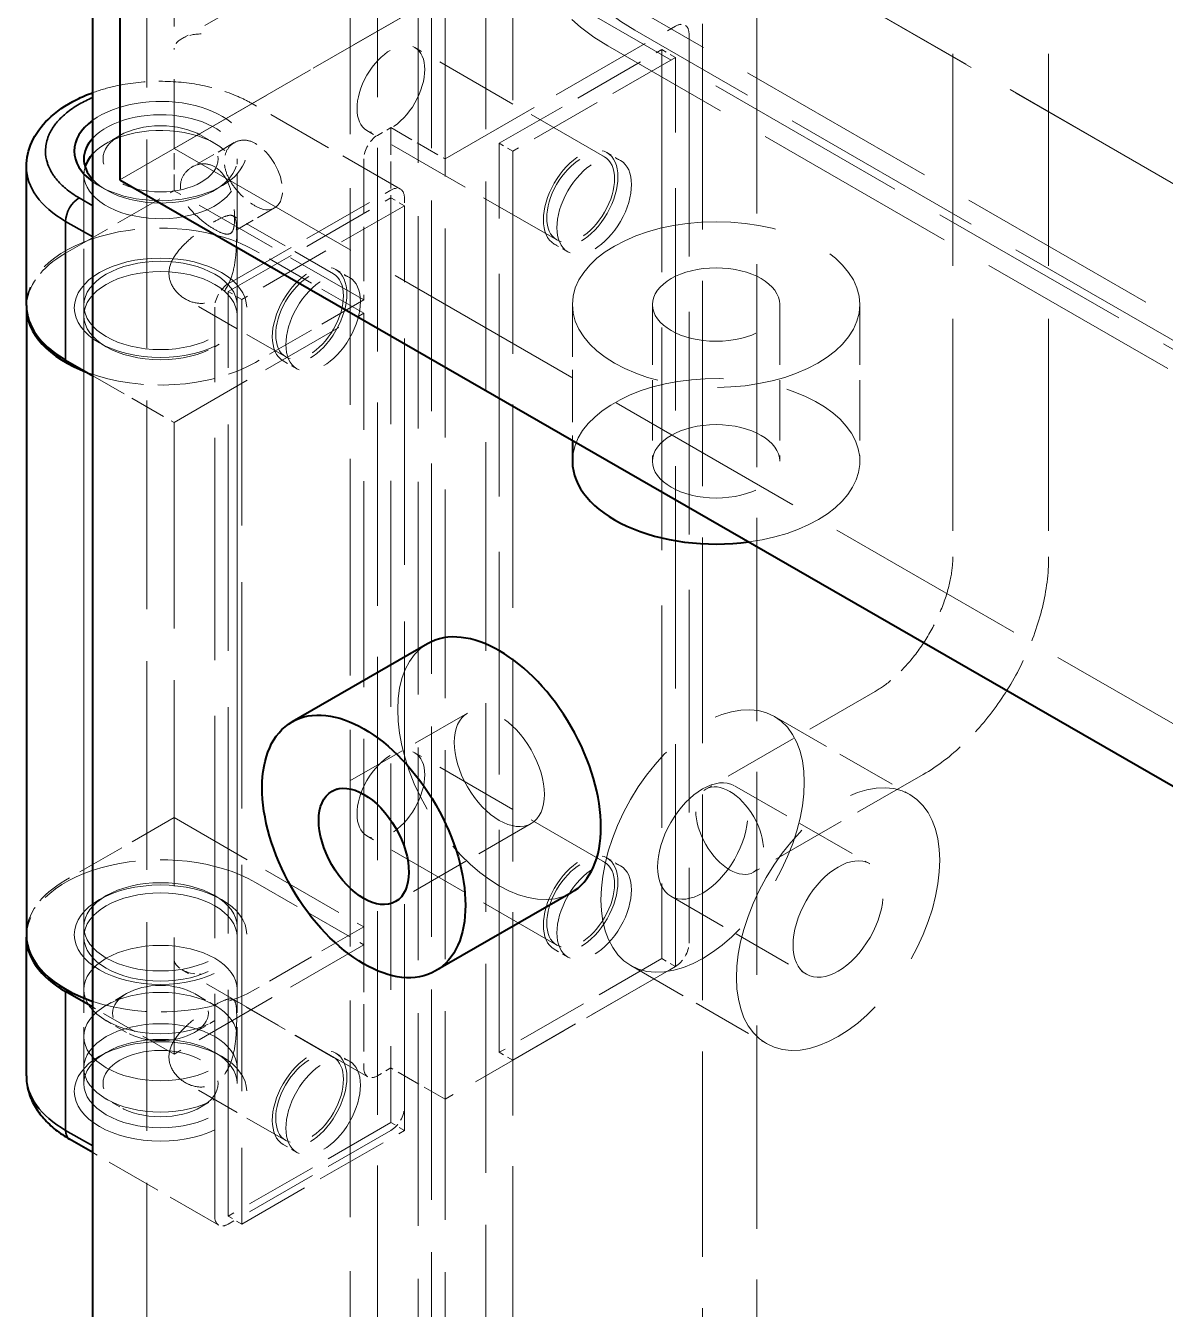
# Model space of a CAD drawing. Header units: millimetres. Extents: x 0 to 2378, y 0 to 1682.
# Drawn here: x 2101.38 to 2125.16, y 1423.09 to 1449.87 of the extents above; entities that cross this region are included whole.
import ezdxf

# ---------------------------------------------------------------- set-up
doc = ezdxf.new("R2010")
doc.units = ezdxf.units.MM
doc.header["$LTSCALE"] = 2
doc.linetypes.add('DASHED', pattern=[0.2067, 0.1654, -0.0413])
for name, color, linetype, lineweight in [('가려진 것(ISO)', 2, 'DASHED', 18), ('가시적인 것(ISO)', 3, 'Continuous', 40), ('가시적인 좁은 것(ISO)', 3, 'Continuous', 35)]:
    doc.layers.add(name, color=color, linetype=linetype, lineweight=lineweight)

msp = doc.modelspace()

# ---------------------------------------------------------------- linework, layer by layer
at = {"layer": '가려진 것(ISO)', "ltscale": 13.269882}
msp.add_line((2109.8483, 1539.4777), (2109.8483, 1413.9012), dxfattribs=at)
at = {"layer": '가려진 것(ISO)', "ltscale": 13.16608}
for p, q in [((2110.9797, 1539.1495), (2110.9797, 1414.5553)), ((2110.1312, 1414.0666), (2110.1312, 1538.6608)), ((2103.9086, 1410.4833), (2103.9086, 1535.0775))]:
    msp.add_line(p, q, dxfattribs=at)
at = {"layer": '가려진 것(ISO)', "ltscale": 12.83912}
msp.add_line((2108.7169, 1416.5325), (2108.7169, 1529.354), dxfattribs=at)
at = {"layer": '가려진 것(ISO)', "ltscale": 12.965651}
msp.add_line((2115.5052, 1418.8191), (2115.5052, 1528.3705), dxfattribs=at)
at = {"layer": '가려진 것(ISO)', "ltscale": 12.810837}
for p, q in [((2116.6365, 1419.4732), (2116.6365, 1527.7164)), ((2111.5454, 1416.5414), (2111.5454, 1524.7846))]:
    msp.add_line(p, q, dxfattribs=at)
at = {"layer": '가려진 것(ISO)', "ltscale": 13.375452}
for p, q in [((2120.7277, 1515.6344), (2120.7277, 1438.785)), ((2122.7277, 1515.6344), (2122.7277, 1438.785))]:
    msp.add_line(p, q, dxfattribs=at)
at = {"layer": '가려진 것(ISO)', "ltscale": 13.288179}
msp.add_line((2104.4743, 1514.6767), (2104.4743, 1447.3108), dxfattribs=at)
at = {"layer": '가려진 것(ISO)', "ltscale": 13.41253}
msp.add_line((2109.5655, 1413.7384), (2109.5655, 1459.0692), dxfattribs=at)
at = {"layer": '가려진 것(ISO)', "ltscale": 13.668013}
msp.add_line((2108.1513, 1457.7817), (2108.1513, 1416.2068), dxfattribs=at)
at = {"layer": '가려진 것(ISO)', "ltscale": 12.833244}
msp.add_line((2185.3673, 1412.0009), (2114.091, 1453.0463), dxfattribs=at)
at = {"layer": '가려진 것(ISO)', "ltscale": 13.036946}
for p, q in [((2186.4987, 1411.3469), (2114.091, 1453.0437)), ((2186.4987, 1408.0767), (2114.091, 1449.7736)), ((2185.933, 1407.751), (2113.5253, 1449.4478))]:
    msp.add_line(p, q, dxfattribs=at)
at = {"layer": '가려진 것(ISO)', "ltscale": 12.578616}
for p, q in [((2111.8282, 1451.5456), (2104.4743, 1447.3108)), ((2102.5915, 1429.7591), (2102.5915, 1446.7641)), ((2105.7915, 1429.7591), (2105.7915, 1446.7641)), ((2102.5915, 1431.0672), (2102.5915, 1443.8209)), ((2105.7915, 1431.0672), (2105.7915, 1443.8209))]:
    msp.add_line(p, q, dxfattribs=at)
at = {"layer": '가려진 것(ISO)', "ltscale": 4.840015}
msp.add_line((2108.2345, 1451.672), (2104.6408, 1449.6025), dxfattribs=at)
at = {"layer": '가려진 것(ISO)', "ltscale": 12.886484}
msp.add_line((2111.8282, 1451.5456), (2194.7011, 1403.8223), dxfattribs=at)
at = {"layer": '가려진 것(ISO)', "ltscale": 13.546203}
msp.add_line((2111.2625, 1451.2174), (2103.3429, 1446.6568), dxfattribs=at)
at = {"layer": '가려진 것(ISO)', "ltscale": 13.041375}
msp.add_line((2198.9438, 1400.7251), (2111.2625, 1451.2174), dxfattribs=at)
at = {"layer": '가려진 것(ISO)', "ltscale": 6.475868}
for p, q in [((2110.1312, 1447.0918), (2114.9395, 1449.8607)), ((2114.9395, 1430.2396), (2110.1312, 1427.4706))]:
    msp.add_line(p, q, dxfattribs=at)
at = {"layer": '가려진 것(ISO)', "ltscale": 14.029995}
for p, q in [((2115.2223, 1449.6966), (2115.2223, 1430.7295)), ((2114.6566, 1449.3708), (2114.6566, 1430.4037)), ((2114.9395, 1430.2408), (2114.9395, 1449.2079)), ((2111.2625, 1428.4492), (2111.2625, 1447.4163)), ((2105.3228, 1425.0287), (2105.3228, 1443.9958))]:
    msp.add_line(p, q, dxfattribs=at)
at = {"layer": '가려진 것(ISO)', "ltscale": 5.33305}
for p, q in [((2113.4586, 1447.1345), (2109.4988, 1449.4148)), ((2112.4605, 1445.4013), (2108.5008, 1447.6816)), ((2108.4341, 1444.1473), (2104.4743, 1446.4276)), ((2104.4743, 1441.5903), (2108.4341, 1443.8706)), ((2113.4586, 1432.4186), (2109.4988, 1434.6989)), ((2104.4743, 1433.3469), (2108.4341, 1431.0666)), ((2112.4605, 1430.6855), (2108.5008, 1432.9658)), ((2108.4341, 1430.6918), (2104.4743, 1428.4115))]:
    msp.add_line(p, q, dxfattribs=at)
at = {"layer": '가려진 것(ISO)', "ltscale": 4.571172}
for p, q in [((2111.2625, 1447.4163), (2114.6566, 1449.3708)), ((2114.9395, 1449.2079), (2111.5454, 1447.2534)), ((2105.6057, 1444.4857), (2108.9998, 1446.4402)), ((2105.6057, 1444.3222), (2108.9998, 1446.2767)), ((2109.2826, 1446.1139), (2105.8885, 1444.1593)), ((2114.6566, 1430.4037), (2111.2625, 1428.4492)), ((2111.5454, 1428.2863), (2114.9395, 1430.2408)), ((2108.9998, 1426.9826), (2105.6057, 1425.0281)), ((2108.9998, 1426.8191), (2105.6057, 1424.8646)), ((2105.8885, 1424.8652), (2109.2826, 1426.8197))]:
    msp.add_line(p, q, dxfattribs=at)
at = {"layer": '가려진 것(ISO)', "ltscale": 0.380839}
for p, q in [((2114.9395, 1449.2079), (2114.6566, 1449.3708)), ((2108.7169, 1447.5804), (2108.9998, 1447.7433)), ((2111.5454, 1447.2534), (2111.2625, 1447.4163)), ((2113.7914, 1447.0583), (2113.5085, 1447.2211)), ((2109.2826, 1446.1139), (2108.9998, 1446.2767)), ((2112.6935, 1445.1518), (2112.4106, 1445.3147)), ((2108.1345, 1444.6182), (2107.8517, 1444.7811)), ((2105.8885, 1444.1593), (2105.6057, 1444.3222)), ((2107.0366, 1442.7118), (2106.7538, 1442.8746)), ((2113.7914, 1432.3424), (2113.5085, 1432.5053)), ((2112.6935, 1430.4359), (2112.4106, 1430.5988)), ((2114.9395, 1430.2408), (2114.6566, 1430.4037)), ((2108.1345, 1428.2673), (2107.8517, 1428.4302)), ((2111.5454, 1428.2863), (2111.2625, 1428.4492)), ((2108.9998, 1428.1221), (2108.7169, 1427.9593)), ((2109.2826, 1426.8197), (2108.9998, 1426.9826)), ((2107.0366, 1426.3608), (2106.7538, 1426.5237)), ((2105.8885, 1424.8652), (2105.6057, 1425.0281))]:
    msp.add_line(p, q, dxfattribs=at)
at = {"layer": '가려진 것(ISO)', "ltscale": 4.190233}
msp.add_line((2109.1994, 1446.4599), (2106.0881, 1448.2515), dxfattribs=at)
at = {"layer": '가려진 것(ISO)', "ltscale": 1.523657}
for p, q in [((2108.9998, 1447.7433), (2110.1312, 1447.0918)), ((2110.1312, 1427.4706), (2108.9998, 1428.1221))]:
    msp.add_line(p, q, dxfattribs=at)
at = {"layer": '가려진 것(ISO)', "ltscale": 1.708245}
msp.add_line((2108.9998, 1447.7433), (2108.9998, 1446.2767), dxfattribs=at)
at = {"layer": '가려진 것(ISO)', "ltscale": 0.53863}
for p, q in [((2103.3397, 1447.5779), (2103.0557, 1447.4131)), ((2105.0432, 1447.5779), (2105.3272, 1447.4131)), ((2103.3397, 1427.3103), (2103.0557, 1427.475)), ((2105.0432, 1427.3103), (2105.3272, 1427.475))]:
    msp.add_line(p, q, dxfattribs=at)
at = {"layer": '가려진 것(ISO)', "ltscale": 1.185965}
msp.add_line((2105.7315, 1447.4295), (2104.8508, 1446.9224), dxfattribs=at)
at = {"layer": '가려진 것(ISO)', "ltscale": 12.873099}
msp.add_line((2104.4743, 1447.3108), (2191.0242, 1397.4701), dxfattribs=at)
at = {"layer": '가려진 것(ISO)', "ltscale": 1.02871}
msp.add_line((2104.4743, 1446.4276), (2104.4743, 1447.3108), dxfattribs=at)
at = {"layer": '가려진 것(ISO)', "ltscale": 3.561683}
for p, q in [((2102.5915, 1444.0335), (2102.5915, 1447.0911)), ((2105.7915, 1444.0335), (2105.7915, 1447.0911)), ((2102.5915, 1427.797), (2102.5915, 1430.8546)), ((2105.7915, 1427.797), (2105.7915, 1430.8546))]:
    msp.add_line(p, q, dxfattribs=at)
at = {"layer": '가려진 것(ISO)', "ltscale": 3.428354}
msp.add_line((2108.4341, 1447.0905), (2108.4341, 1444.1473), dxfattribs=at)
at = {"layer": '가려진 것(ISO)', "ltscale": 3.047415}
for p, q in [((2102.2116, 1445.1246), (2104.4743, 1446.4276)), ((2108.4341, 1443.8706), (2106.1714, 1445.1737)), ((2108.4341, 1444.1473), (2106.1714, 1442.8443)), ((2104.4743, 1433.3469), (2102.2116, 1432.0438)), ((2106.1714, 1431.9948), (2108.4341, 1430.6918)), ((2108.4341, 1431.0666), (2106.1714, 1429.7635))]:
    msp.add_line(p, q, dxfattribs=at)
at = {"layer": '가려진 것(ISO)', "ltscale": 0.269265}
for p, q in [((2103.0557, 1446.4421), (2102.9138, 1446.5245)), ((2105.3272, 1446.4421), (2105.4691, 1446.5245)), ((2103.0557, 1443.1719), (2102.9138, 1443.2543)), ((2105.3272, 1443.1719), (2105.4691, 1443.2543)), ((2103.0557, 1431.7162), (2102.9138, 1431.6338)), ((2105.3272, 1431.7162), (2105.4691, 1431.6338)), ((2103.0557, 1428.446), (2102.9138, 1428.3636)), ((2105.3272, 1428.446), (2105.4691, 1428.3636))]:
    msp.add_line(p, q, dxfattribs=at)
at = {"layer": '가려진 것(ISO)', "ltscale": 14.271892}
for p, q in [((2108.9998, 1446.2767), (2108.9998, 1426.9826)), ((2109.2826, 1426.8197), (2109.2826, 1446.1139)), ((2105.6057, 1425.0281), (2105.6057, 1444.3222)), ((2105.8885, 1444.1593), (2105.8885, 1424.8652))]:
    msp.add_line(p, q, dxfattribs=at)
at = {"layer": '가려진 것(ISO)', "ltscale": 0.188899}
msp.add_line((2109.2826, 1446.2761), (2109.2826, 1446.1139), dxfattribs=at)
at = {"layer": '가려진 것(ISO)', "ltscale": 1.240737}
msp.add_line((2106.5706, 1446.0664), (2105.6493, 1445.5359), dxfattribs=at)
at = {"layer": '가려진 것(ISO)', "ltscale": 2.822714}
for p, q in [((2107.8018, 1444.6945), (2105.7059, 1445.9014)), ((2106.8037, 1442.9613), (2104.7078, 1444.1683)), ((2107.8018, 1428.3435), (2105.7059, 1429.5505)), ((2106.8037, 1426.6104), (2104.7078, 1427.8173))]:
    msp.add_line(p, q, dxfattribs=at)
at = {"layer": '가려진 것(ISO)', "ltscale": 3.300027}
msp.add_line((2112.788, 1444.0507), (2112.788, 1441.2177), dxfattribs=at)
at = {"layer": '가려진 것(ISO)', "ltscale": 3.809293}
for p, q in [((2114.4586, 1444.0507), (2114.4586, 1440.7805)), ((2117.1174, 1444.0507), (2117.1174, 1440.7805)), ((2118.788, 1444.0507), (2118.788, 1440.7805)), ((2110.5991, 1435.5267), (2107.7707, 1433.8979)), ((2117.0023, 1435.458), (2119.8307, 1433.8292)), ((2116.1686, 1434.0103), (2118.997, 1432.3815)), ((2111.9259, 1433.2226), (2109.0975, 1431.5938)), ((2114.8418, 1431.7062), (2117.6702, 1430.0774)), ((2114.0081, 1430.2585), (2116.8365, 1428.6297))]:
    msp.add_line(p, q, dxfattribs=at)
at = {"layer": '가려진 것(ISO)', "ltscale": 12.997904}
for p, q in [((2108.4341, 1430.6918), (2108.4341, 1443.8706)), ((2104.4743, 1441.5903), (2104.4743, 1428.4115))]:
    msp.add_line(p, q, dxfattribs=at)
at = {"layer": '가려진 것(ISO)', "ltscale": 2.285536}
for p, q in [((2102.7772, 1442.5676), (2104.4743, 1441.5903)), ((2104.4743, 1428.4115), (2102.7772, 1429.3887))]:
    msp.add_line(p, q, dxfattribs=at)
at = {"layer": '가려진 것(ISO)', "ltscale": 4.761642}
for p, q in [((2119.1074, 1435.9773), (2115.5718, 1433.9413)), ((2120.1054, 1434.2442), (2116.5699, 1432.2082))]:
    msp.add_line(p, q, dxfattribs=at)
at = {"layer": '가려진 것(ISO)', "ltscale": 2.991744}
msp.add_line((2108.4341, 1430.6918), (2108.4341, 1428.1234), dxfattribs=at)
at = {"layer": '가려진 것(ISO)', "ltscale": 5.220954}
msp.add_line((2108.5173, 1427.9397), (2104.6408, 1430.172), dxfattribs=at)
at = {"layer": '가려진 것(ISO)', "ltscale": 0.807994}
for p, q in [((2103.4816, 1429.6742), (2103.0557, 1429.4271)), ((2104.9013, 1429.6742), (2105.3272, 1429.4271)), ((2103.4816, 1428.863), (2103.0557, 1429.1101)), ((2104.9013, 1428.863), (2105.3272, 1429.1101))]:
    msp.add_line(p, q, dxfattribs=at)
at = {"layer": '가려진 것(ISO)', "ltscale": 0.761779}
for p, q in [((2102.5915, 1428.124), (2102.5915, 1428.7781)), ((2105.7915, 1428.124), (2105.7915, 1428.7781))]:
    msp.add_line(p, q, dxfattribs=at)
at = {"layer": '가려진 것(ISO)', "ltscale": 3.54045}
msp.add_line((2105.4061, 1424.845), (2102.7772, 1426.3588), dxfattribs=at)
at = {"layer": '가려진 것(ISO)', "ltscale": 5.983681}
for centre in [(2114.091, 1453.0437), (2113.5253, 1452.718)]:
    msp.add_ellipse(centre, major_axis=(-1.9961, 3.4663), ratio=0.5780931, start_param=0.7873319, end_param=2.3581282, dxfattribs=at)
at = {"layer": '가려진 것(ISO)', "ltscale": 0.598278}
for centre, major_axis, start_param, end_param in [((2114.9395, 1449.5337), (0.1996, 0.3466), 5.4958534, 7.0666498), ((2108.7169, 1447.2534), (0.1996, 0.3466), 0.7834645, 2.3542608), ((2108.9998, 1446.1132), (0.1996, 0.3466), 5.4958534, 7.0666498), ((2105.6057, 1444.1587), (0.1996, 0.3466), 0.7834645, 2.3542608), ((2114.9395, 1430.5666), (-0.1996, -0.3466), 0.7834645, 2.3542608), ((2108.7169, 1428.2863), (-0.1996, -0.3466), 5.4958534, 7.0666498), ((2108.9998, 1427.1461), (-0.1996, -0.3466), 0.7834645, 2.3542608), ((2105.6057, 1425.1916), (-0.1996, -0.3466), 5.4958534, 7.0666498)]:
    msp.add_ellipse(centre, major_axis=major_axis, ratio=0.5780931, start_param=start_param, end_param=end_param, dxfattribs=at)
at = {"layer": '가려진 것(ISO)', "ltscale": 0.727532}
for centre, start_param, end_param in [((2105.04, 1449.3708), 1.5707963, 3.1415927), ((2105.04, 1430.4037), 3.1415927, 4.712389)]:
    msp.add_ellipse(centre, major_axis=(0.5657, 0), ratio=0.5780931, start_param=start_param, end_param=end_param, dxfattribs=at)
at = {"layer": '가려진 것(ISO)', "ltscale": 5.983681}
for centre, major_axis, ratio in [((2108.9998, 1448.5482), (-0.499, -0.8666), 0.5780931), ((2112.9596, 1446.2679), (-0.499, -0.8666), 0.5780931), ((2107.3027, 1443.8279), (-0.499, -0.8666), 0.5780931), ((2108.9998, 1433.8324), (-0.499, -0.8666), 0.5780931), ((2116.0709, 1433.0748), (0.499, -0.8666), 0.5780931), ((2112.9596, 1431.5521), (-0.499, -0.8666), 0.5780931), ((2104.1915, 1429.2686), (-1, 0), 0.5758617), ((2107.3027, 1427.4769), (-0.499, -0.8666), 0.5780931)]:
    msp.add_ellipse(centre, major_axis=major_axis, ratio=ratio, dxfattribs=at)
at = {"layer": '가려진 것(ISO)', "ltscale": 10.774666}
msp.add_ellipse((2104.1915, 1447.2546), major_axis=(1.8, 0), ratio=0.5758617, start_param=3.8086038, end_param=8.7577668, dxfattribs=at)
at = {"layer": '가려진 것(ISO)', "ltscale": 10.275366}
msp.add_ellipse((2104.1915, 1447.0911), major_axis=(1.6, 0), ratio=0.5758617, start_param=3.6282876, end_param=8.938083, dxfattribs=at)
at = {"layer": '가려진 것(ISO)', "ltscale": 11.562451}
msp.add_ellipse((2104.1915, 1446.7641), major_axis=(1.6, 0), ratio=0.5758617, start_param=2.9631861, end_param=8.938083, dxfattribs=at)
at = {"layer": '가려진 것(ISO)', "ltscale": 7.180437}
for centre in [(2104.1915, 1447.0911), (2104.1915, 1427.797)]:
    msp.add_ellipse(centre, major_axis=(-1.2, 0), ratio=0.5758617, dxfattribs=at)
at = {"layer": '가려진 것(ISO)', "ltscale": 2.393412}
msp.add_ellipse((2106.1714, 1446.7597), major_axis=(0.3992, -0.6933), ratio=0.5780931, start_param=5.4997209, end_param=8.6413135, dxfattribs=at)
at = {"layer": '가려진 것(ISO)', "ltscale": 6.582059}
for centre in [(2112.9596, 1446.2679), (2113.2424, 1446.105), (2107.3027, 1443.8279), (2107.5856, 1443.665), (2112.9596, 1431.5521), (2113.2424, 1431.3892), (2107.3027, 1427.4769), (2107.5856, 1427.3141)]:
    msp.add_ellipse(centre, major_axis=(0.5489, 0.9532), ratio=0.5780931, dxfattribs=at)
at = {"layer": '가려진 것(ISO)', "ltscale": 6.28287}
msp.add_ellipse((2104.1915, 1444.0335), major_axis=(-2.8, 0), ratio=0.5758617, start_param=3.9269908, end_param=6.2831853, dxfattribs=at)
at = {"layer": '가려진 것(ISO)', "ltscale": 15.198803}
for centre, major_axis, ratio in [((2115.788, 1444.0507), (-3, 0), 0.5758617), ((2115.5052, 1432.8582), (-1.4971, -2.5998), 0.5780931), ((2118.3336, 1431.2295), (-1.4971, -2.5998), 0.5780931)]:
    msp.add_ellipse(centre, major_axis=major_axis, ratio=ratio, dxfattribs=at)
at = {"layer": '가려진 것(ISO)', "ltscale": 2.05366}
msp.add_ellipse((2104.1915, 1443.9845), major_axis=(-2.8, 0), ratio=0.5758617, start_param=5.4977871, end_param=6.2679737, dxfattribs=at)
at = {"layer": '가려진 것(ISO)', "ltscale": 13.678923}
for centre in [(2104.1915, 1443.9845), (2104.1915, 1430.9037), (2104.1915, 1427.6335)]:
    msp.add_ellipse(centre, major_axis=(-1.8, 0), ratio=0.5758617, dxfattribs=at)
at = {"layer": '가려진 것(ISO)', "ltscale": 12.159042}
for centre in [(2104.1915, 1444.0335), (2104.1915, 1443.8209), (2104.1915, 1431.0672), (2104.1915, 1430.8546), (2104.1915, 1429.7591), (2104.1915, 1428.7781), (2104.1915, 1428.124), (2104.1915, 1427.797)]:
    msp.add_ellipse(centre, major_axis=(-1.6, 0), ratio=0.5758617, dxfattribs=at)
at = {"layer": '가려진 것(ISO)', "ltscale": 10.102645}
for centre, major_axis, ratio in [((2115.788, 1444.0507), (-1.3294, 0), 0.5758617), ((2115.788, 1440.7805), (-1.3294, 0), 0.5758617), ((2111.2625, 1434.3746), (0.6634, -1.152), 0.5780931), ((2115.5052, 1432.8582), (-0.6634, -1.152), 0.5780931), ((2118.3336, 1431.2295), (-0.6634, -1.152), 0.5780931)]:
    msp.add_ellipse(centre, major_axis=major_axis, ratio=ratio, dxfattribs=at)
at = {"layer": '가려진 것(ISO)', "ltscale": 3.634448}
msp.add_ellipse((2104.1915, 1443.9845), major_axis=(-2.8, 0), ratio=0.5758617, start_param=0.9931922, end_param=2.3561945, dxfattribs=at)
at = {"layer": '가려진 것(ISO)', "ltscale": 16.267893}
msp.add_ellipse((2115.788, 1440.7805), major_axis=(-3, 0), ratio=0.5758617, start_param=1.7997543, end_param=6.2831853, dxfattribs=at)
at = {"layer": '가려진 것(ISO)', "ltscale": 11.399102}
msp.add_ellipse((2111.2625, 1434.3746), major_axis=(1.4971, -2.5998), ratio=0.5780931, start_param=3.1415927, end_param=6.2831853, dxfattribs=at)
at = {"layer": '가려진 것(ISO)', "ltscale": 6.242307}
msp.add_ellipse((2104.1915, 1430.8546), major_axis=(-2.8, 0), ratio=0.5758617, start_param=3.9269908, end_param=6.2679737, dxfattribs=at)
at = {"layer": '가려진 것(ISO)', "ltscale": 2.094223}
msp.add_ellipse((2104.1915, 1430.9037), major_axis=(-2.8, 0), ratio=0.5758617, start_param=5.4977871, end_param=6.2831853, dxfattribs=at)
at = {"layer": '가려진 것(ISO)', "ltscale": 3.506096}
msp.add_ellipse((2104.1915, 1430.9037), major_axis=(2.8, 0), ratio=0.5758617, start_param=4.1829186, end_param=5.4977871, dxfattribs=at)
at = {"layer": '가려진 것(ISO)', "ltscale": 3.392894}
msp.add_open_spline([(2102.7772, 1448.4735), (2102.9256, 1448.5273), (2103.0812, 1448.5721), (2103.5248, 1448.6706), (2103.8233, 1448.7047), (2104.4206, 1448.7136), (2104.7193, 1448.6889), (2105.2923, 1448.5819), (2105.5664, 1448.4995), (2105.9099, 1448.3476), (2106.0012, 1448.3016), (2106.0881, 1448.2515)], degree=3, knots=[1.7946577, 1.7946577, 1.7946577, 1.7946577, 1.9882917, 1.9882917, 2.330144, 2.330144, 2.6697254, 2.6697254, 3.0109899, 3.0109899, 3.1415927, 3.1415927, 3.1415927, 3.1415927], dxfattribs=at)
at = {"layer": '가려진 것(ISO)', "ltscale": 2.40572}
msp.add_open_spline([(2106.1714, 1447.4137), (2106.0999, 1447.4549), (2106.0197, 1447.4796), (2105.8651, 1447.484), (2105.7908, 1447.464), (2105.6702, 1447.394), (2105.6156, 1447.3394), (2105.542, 1447.2027), (2105.5231, 1447.1206), (2105.5231, 1446.9553), (2105.542, 1446.8618), (2105.6156, 1446.6766), (2105.6702, 1446.5847), (2105.7908, 1446.4234), (2105.8651, 1446.3429), (2106.0197, 1446.2047), (2106.0999, 1446.1468), (2106.1714, 1446.1057)], degree=3, knots=[-0.90954053, -0.90954053, -0.90954053, -0.90954053, -0.8337547, -0.8337547, -0.75796886, -0.75796886, -0.68216461, -0.68216461, -0.60636035, -0.60636035, -0.5305561, -0.5305561, -0.45475184, -0.45475184, -0.37896601, -0.37896601, -0.30318018, -0.30318018, -0.30318018, -0.30318018], dxfattribs=at)
at = {"layer": '가려진 것(ISO)', "ltscale": 4.870889}
msp.add_open_spline([(2104.6056, 1446.5095), (2104.6056, 1446.4256), (2104.6293, 1446.3341), (2104.7175, 1446.1575), (2104.7814, 1446.0719), (2104.9179, 1445.922), (2105.0001, 1445.8469), (2105.1665, 1445.7153), (2105.2504, 1445.6587), (2105.3952, 1445.5753), (2105.464, 1445.544), (2105.5757, 1445.5154), (2105.619, 1445.5182), (2105.6806, 1445.5541), (2105.7032, 1445.5899), (2105.7311, 1445.6996), (2105.7369, 1445.7741), (2105.7369, 1445.858), (2105.7369, 1445.9419), (2105.7311, 1446.0438), (2105.7032, 1446.2551), (2105.6806, 1446.3644), (2105.619, 1446.5575), (2105.5757, 1446.655), (2105.464, 1446.818), (2105.3952, 1446.8834), (2105.2504, 1446.9668), (2105.1665, 1446.9894), (2105.0001, 1446.9864), (2104.9179, 1446.9613), (2104.7814, 1446.8822), (2104.7175, 1446.8227), (2104.6293, 1446.6783), (2104.6056, 1446.5934), (2104.6056, 1446.5095)], degree=3, knots=[-0.6150249, -0.6150249, -0.6150249, -0.6150249, -0.5380418, -0.5380418, -0.4610588, -0.4610588, -0.3842856, -0.3842856, -0.3075124, -0.3075124, -0.2307393, -0.2307393, -0.1539661, -0.1539661, -0.076983, -0.076983, 0, 0, 0, 0.076983, 0.076983, 0.1539661, 0.1539661, 0.2307393, 0.2307393, 0.3075124, 0.3075124, 0.3842856, 0.3842856, 0.4610588, 0.4610588, 0.5380418, 0.5380418, 0.6150249, 0.6150249, 0.6150249, 0.6150249], dxfattribs=at)
at = {"layer": '가려진 것(ISO)', "ltscale": 6.162827}
for points in [[(2105.3228, 1445.7856), (2105.2313, 1445.7329), (2105.1233, 1445.6628), (2104.9063, 1445.5033), (2104.7976, 1445.4138), (2104.6144, 1445.236), (2104.5265, 1445.1349), (2104.4025, 1444.9227), (2104.3675, 1444.8104), (2104.3675, 1444.7038), (2104.3675, 1444.5971), (2104.4025, 1444.4883), (2104.5265, 1444.3008), (2104.6144, 1444.2223), (2104.7976, 1444.1163), (2104.9063, 1444.0807), (2105.1233, 1444.0712), (2105.2313, 1444.0978), (2105.4144, 1444.2032), (2105.4982, 1444.2872), (2105.6285, 1444.4966), (2105.6753, 1444.6217), (2105.7376, 1444.8691), (2105.7572, 1445.0096), (2105.7787, 1445.2809), (2105.7817, 1445.4115), (2105.7817, 1445.6248), (2105.7787, 1445.7152), (2105.7572, 1445.8437), (2105.7376, 1445.8829), (2105.6753, 1445.9193), (2105.6285, 1445.9192), (2105.4982, 1445.8787), (2105.4144, 1445.8383), (2105.3228, 1445.7856)], [(2105.3228, 1429.4346), (2105.2313, 1429.3819), (2105.1233, 1429.3118), (2104.9063, 1429.1524), (2104.7976, 1429.0629), (2104.6144, 1428.8851), (2104.5265, 1428.784), (2104.4025, 1428.5717), (2104.3675, 1428.4595), (2104.3675, 1428.3528), (2104.3675, 1428.2461), (2104.4025, 1428.1374), (2104.5265, 1427.9499), (2104.6144, 1427.8714), (2104.7976, 1427.7653), (2104.9063, 1427.7298), (2105.1233, 1427.7203), (2105.2313, 1427.7468), (2105.4144, 1427.8523), (2105.4982, 1427.9362), (2105.6285, 1428.1456), (2105.6753, 1428.2708), (2105.7376, 1428.5182), (2105.7572, 1428.6586), (2105.7787, 1428.9299), (2105.7817, 1429.0605), (2105.7817, 1429.2739), (2105.7787, 1429.3642), (2105.7572, 1429.4927), (2105.7376, 1429.5319), (2105.6753, 1429.5683), (2105.6285, 1429.5683), (2105.4982, 1429.5278), (2105.4144, 1429.4874), (2105.3228, 1429.4346)]]:
    msp.add_open_spline(points, degree=3, knots=[1.1697274, 1.1697274, 1.1697274, 1.1697274, 1.266818, 1.266818, 1.3639085, 1.3639085, 1.4617725, 1.4617725, 1.5596365, 1.5596365, 1.5596365, 1.6575005, 1.6575005, 1.7553644, 1.7553644, 1.852455, 1.852455, 1.9495456, 1.9495456, 2.0466362, 2.0466362, 2.1437268, 2.1437268, 2.2415908, 2.2415908, 2.3394547, 2.3394547, 2.4373187, 2.4373187, 2.5351827, 2.5351827, 2.6322733, 2.6322733, 2.7293639, 2.7293639, 2.7293639, 2.7293639], dxfattribs=at)
at = {"layer": '가려진 것(ISO)', "ltscale": 3.581427}
msp.add_open_spline([(2120.7277, 1438.785), (2120.7277, 1438.6541), (2120.7133, 1438.5019), (2120.6479, 1438.1649), (2120.5951, 1437.9789), (2120.4503, 1437.5947), (2120.3568, 1437.3963), (2120.1379, 1437.0139), (2120.0121, 1436.8301), (2119.7461, 1436.502), (2119.606, 1436.3573), (2119.3429, 1436.1294), (2119.2195, 1436.0419), (2119.1074, 1435.9773)], degree=3, knots=[3.1415927, 3.1415927, 3.1415927, 3.1415927, 3.3889283, 3.3889283, 3.6495498, 3.6495498, 3.9205553, 3.9205553, 4.1953785, 4.1953785, 4.4665262, 4.4665262, 4.712389, 4.712389, 4.712389, 4.712389], dxfattribs=at)
at = {"layer": '가려진 것(ISO)', "ltscale": 5.428732}
msp.add_open_spline([(2122.7277, 1438.785), (2122.7277, 1438.4376), (2122.681, 1438.0841), (2122.5107, 1437.3803), (2122.3869, 1437.0299), (2122.0742, 1436.3522), (2121.8853, 1436.025), (2121.4548, 1435.4155), (2121.2134, 1435.1333), (2120.6891, 1434.6344), (2120.4064, 1434.4175), (2120.1054, 1434.2442)], degree=3, knots=[3.1415927, 3.1415927, 3.1415927, 3.1415927, 3.4557519, 3.4557519, 3.7699112, 3.7699112, 4.0840704, 4.0840704, 4.3982297, 4.3982297, 4.712389, 4.712389, 4.712389, 4.712389], dxfattribs=at)
at = {"layer": '가시적인 것(ISO)'}
for p, q in [((2103.3429, 1515.3307), (2103.3429, 1446.6568)), ((2102.7772, 1409.8293), (2102.7772, 1457.5899)), ((2101.3915, 1444.0335), (2101.3915, 1446.9276)), ((2103.3429, 1446.6568), (2191.0242, 1396.1645)), ((2101.3915, 1443.9845), (2101.3915, 1430.9037)), ((2102.2116, 1442.8934), (2102.7772, 1442.5676)), ((2112.788, 1441.2177), (2112.788, 1440.7805)), ((2109.7654, 1436.9744), (2106.937, 1435.3456)), ((2112.7596, 1431.7749), (2109.9312, 1430.1461)), ((2101.3915, 1427.9605), (2101.3915, 1430.8546)), ((2102.7772, 1429.3887), (2102.2116, 1429.7145)), ((2102.7772, 1426.3588), (2102.2948, 1426.6366))]:
    msp.add_line(p, q, dxfattribs=at)
for centre, major_axis, ratio, start_param, end_param in [((2104.1915, 1447.2546), (-1.8, 0), 0.5758617, 5.6161742, 6.9501964), ((2104.1915, 1447.0911), (-1.6, 0), 0.5758617, 5.7964904, 6.7698803), ((2104.1915, 1446.7641), (-1.6, 0), 0.5758617, 5.7964904, 6.1047787), ((2104.1915, 1443.9845), (-2.8, 0), 0.5758617, 6.2679737, 7.2763775), ((2104.1915, 1444.0335), (-2.8, 0), 0.5758617, 0, 0.7853982), ((2115.788, 1440.7805), (-3, 0), 0.5758617, 0, 1.7997543), ((2111.2625, 1434.3746), (-1.4971, 2.5998), 0.5780931, 3.1415927, 6.2831853), ((2104.1915, 1430.8546), (-2.8, 0), 0.5758617, 6.2679737, 7.0685835), ((2104.1915, 1430.9037), (-2.8, 0), 0.5758617, 0, 1.041326)]:
    msp.add_ellipse(centre, major_axis=major_axis, ratio=ratio, start_param=start_param, end_param=end_param, dxfattribs=at)
for major_axis in [(1.4971, -2.5998), (0.6634, -1.152)]:
    msp.add_ellipse((2108.4341, 1432.7458), major_axis=major_axis, ratio=0.5780931, dxfattribs=at)
for points, knots in [([(2101.3915, 1446.9276), (2101.3915, 1447.1031), (2101.4311, 1447.2778), (2101.5827, 1447.6147), (2101.7, 1447.7743), (2102.0114, 1448.0789), (2102.2154, 1448.2177), (2102.5502, 1448.3843), (2102.6616, 1448.4316), (2102.7772, 1448.4735)], [0.7853982, 0.7853982, 0.7853982, 0.7853982, 1.0389168, 1.0389168, 1.3173777, 1.3173777, 1.6436739, 1.6436739, 1.7946577, 1.7946577, 1.7946577, 1.7946577]), ([(2101.3915, 1427.9605), (2101.3915, 1427.8518), (2101.4065, 1427.7431), (2101.4642, 1427.5334), (2101.5067, 1427.4323), (2101.6144, 1427.2415), (2101.6794, 1427.1517), (2101.8275, 1426.9843), (2101.9107, 1426.9066), (2102.092, 1426.7628), (2102.1902, 1426.6968), (2102.2948, 1426.6366)], [5.49778714, 5.49778714, 5.49778714, 5.49778714, 5.65486678, 5.65486678, 5.81194641, 5.81194641, 5.96902604, 5.96902604, 6.12610567, 6.12610567, 6.28318531, 6.28318531, 6.28318531, 6.28318531])]:
    msp.add_open_spline(points, degree=3, knots=knots, dxfattribs=at)
at = {"layer": '가시적인 좁은 것(ISO)'}
for p, q in [((2102.4944, 1446.2774), (2102.7772, 1446.1145)), ((2102.2116, 1445.7875), (2102.2116, 1442.8934)), ((2102.7772, 1445.4617), (2102.2116, 1445.7875)), ((2102.2116, 1429.7145), (2102.2116, 1426.8204)), ((2102.2116, 1426.8204), (2102.7772, 1426.4946))]:
    msp.add_line(p, q, dxfattribs=at)
for centre, major_axis, ratio, start_param, end_param in [((2104.1915, 1446.9276), (-2.8, 0), 0.5758617, 0, 0.7853982), ((2102.4944, 1445.9504), (-0.1996, -0.3466), 0.5780931, 3.9250571, 5.4958534), ((2104.1915, 1427.9605), (-2.8, 0), 0.5758617, 0, 0.7853982), ((2102.4944, 1426.9833), (-0.1996, -0.3466), 0.5780931, 5.4958534, 6.2831853)]:
    msp.add_ellipse(centre, major_axis=major_axis, ratio=ratio, start_param=start_param, end_param=end_param, dxfattribs=at)
msp.add_open_spline([(2102.7772, 1448.3713), (2102.6768, 1448.3291), (2102.5824, 1448.2826), (2102.4944, 1448.2319), (2102.3972, 1448.1759), (2102.3089, 1448.1156), (2102.2297, 1448.0508), (2102.2244, 1448.0465), (2102.2194, 1448.0424), (2102.2139, 1448.0378), (2102.1368, 1447.9732), (2102.0697, 1447.9054), (2102.0127, 1447.8342), (2102.0046, 1447.8241), (2101.9969, 1447.8143), (2101.9889, 1447.8036), (2101.9406, 1447.7393), (2101.9011, 1447.6734), (2101.8703, 1447.6059), (2101.86, 1447.5834), (2101.8509, 1447.5612), (2101.8424, 1447.5378), (2101.8084, 1447.4445), (2101.7915, 1447.35), (2101.7915, 1447.2546), (2101.7914, 1447.1712), (2101.8044, 1447.0885), (2101.8304, 1447.0065), (2101.8342, 1446.9948), (2101.8382, 1446.9829), (2101.8424, 1446.9714), (2101.8714, 1446.8915), (2101.9124, 1446.8137), (2101.9654, 1446.738), (2101.973, 1446.7272), (2101.9812, 1446.716), (2101.9889, 1446.7057), (2102.0468, 1446.6287), (2102.1163, 1446.5552), (2102.1975, 1446.4854), (2102.2029, 1446.4808), (2102.2087, 1446.4759), (2102.2139, 1446.4715), (2102.297, 1446.402), (2102.3905, 1446.3372), (2102.4944, 1446.2774)], degree=3, knots=[0.44695789, 0.44695789, 0.44695789, 0.44695789, 0.5, 0.5, 0.5, 0.55859375, 0.55859375, 0.55859375, 0.5625, 0.5625, 0.5625, 0.6171875, 0.6171875, 0.6171875, 0.625, 0.625, 0.625, 0.671875, 0.671875, 0.671875, 0.6875, 0.6875, 0.6875, 0.75, 0.75, 0.75, 0.8046875, 0.8046875, 0.8046875, 0.8125, 0.8125, 0.8125, 0.8671875, 0.8671875, 0.8671875, 0.875, 0.875, 0.875, 0.93359375, 0.93359375, 0.93359375, 0.9375, 0.9375, 0.9375, 1, 1, 1, 1], dxfattribs=at)

doc.saveas('drawing.dxf')
